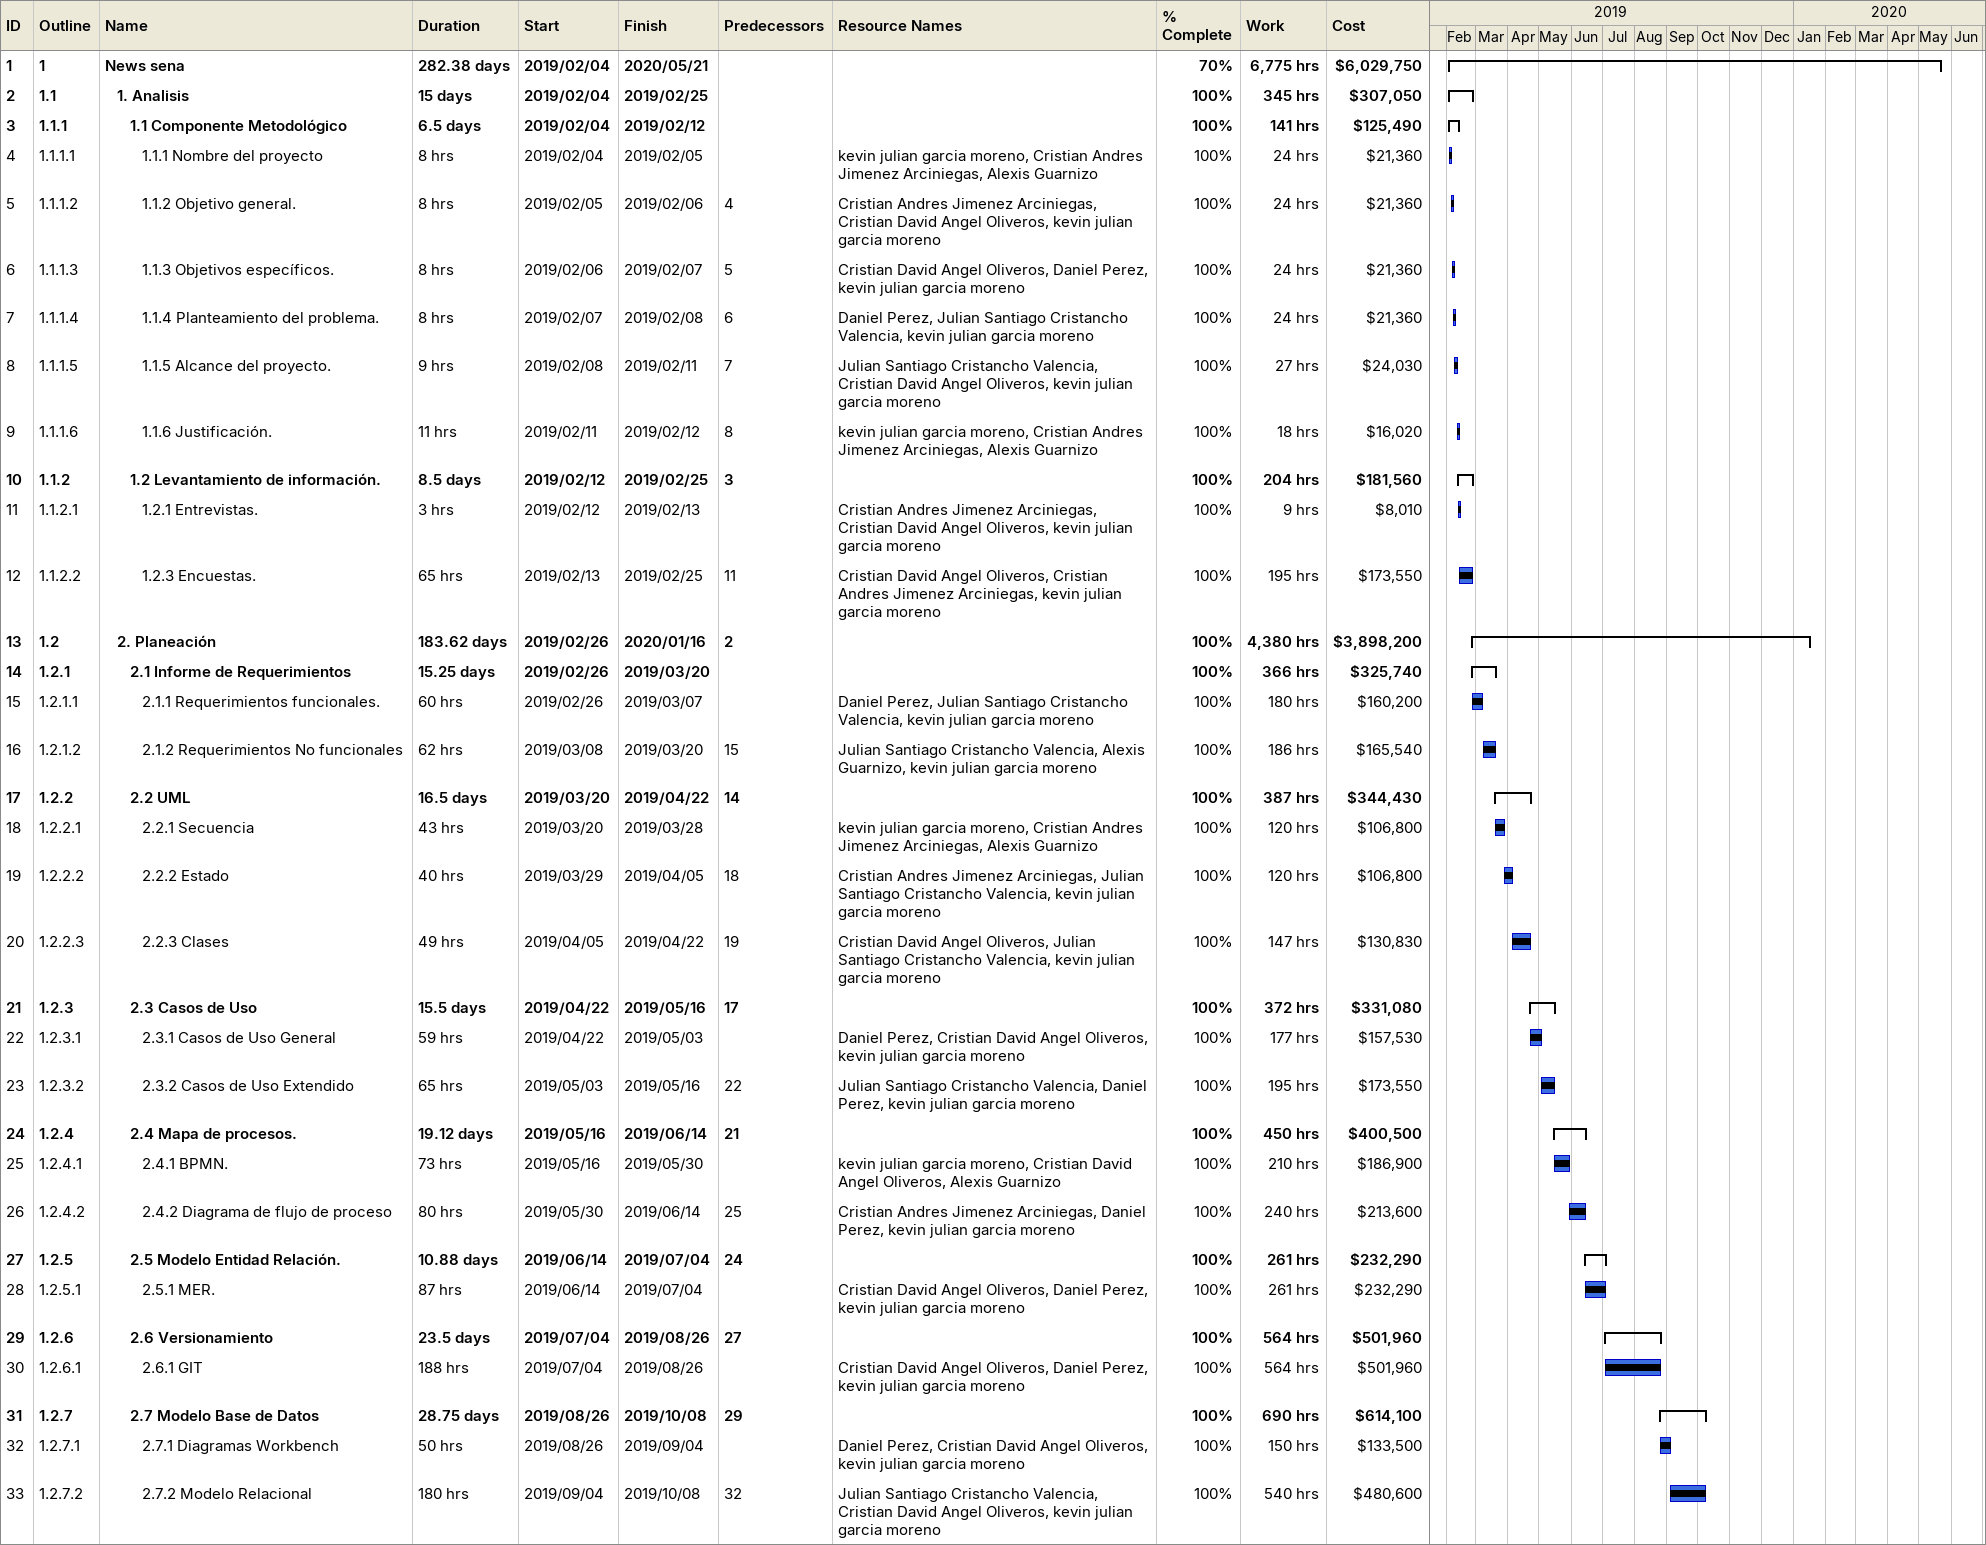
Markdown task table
| ID | WBS | Task | Duration | Start | Finish | Predecessors | Resources | % complete | Work (h) | Cost ($) |
|---|---|---|---|---|---|---|---|---|---|---|
| 1 | 1 | **News sena** | 282.38d | 2019-02-04 | 2020-05-21 |  |  | 70 | 6775 | 6029750 |
| 2 | 1.1 | **1. Analisis** | 15d | 2019-02-04 | 2019-02-25 |  |  | 100 | 345 | 307050 |
| 3 | 1.1.1 | **1.1 Componente Metodológico** | 6.5d | 2019-02-04 | 2019-02-12 |  |  | 100 | 141 | 125490 |
| 4 | 1.1.1.1 | 1.1.1 Nombre del proyecto | 8h | 2019-02-04 | 2019-02-05 |  | kevin julian garcia moreno, Cristian Andres Jimenez Arciniegas, Alexis Guarnizo | 100 | 24 | 21360 |
| 5 | 1.1.1.2 | 1.1.2 Objetivo general. | 8h | 2019-02-05 | 2019-02-06 | 4 | Cristian Andres Jimenez Arciniegas, Cristian David Angel Oliveros, kevin julian garcia moreno | 100 | 24 | 21360 |
| 6 | 1.1.1.3 | 1.1.3 Objetivos específicos. | 8h | 2019-02-06 | 2019-02-07 | 5 | Cristian David Angel Oliveros, Daniel Perez, kevin julian garcia moreno | 100 | 24 | 21360 |
| 7 | 1.1.1.4 | 1.1.4 Planteamiento del problema. | 8h | 2019-02-07 | 2019-02-08 | 6 | Daniel Perez, Julian Santiago Cristancho Valencia, kevin julian garcia moreno | 100 | 24 | 21360 |
| 8 | 1.1.1.5 | 1.1.5 Alcance del proyecto. | 9h | 2019-02-08 | 2019-02-11 | 7 | Julian Santiago Cristancho Valencia, Cristian David Angel Oliveros, kevin julian garcia moreno | 100 | 27 | 24030 |
| 9 | 1.1.1.6 | 1.1.6 Justificación. | 11h | 2019-02-11 | 2019-02-12 | 8 | kevin julian garcia moreno, Cristian Andres Jimenez Arciniegas, Alexis Guarnizo | 100 | 18 | 16020 |
| 10 | 1.1.2 | **1.2 Levantamiento de información.** | 8.5d | 2019-02-12 | 2019-02-25 | 3 |  | 100 | 204 | 181560 |
| 11 | 1.1.2.1 | 1.2.1 Entrevistas. | 3h | 2019-02-12 | 2019-02-13 |  | Cristian Andres Jimenez Arciniegas, Cristian David Angel Oliveros, kevin julian garcia moreno | 100 | 9 | 8010 |
| 12 | 1.1.2.2 | 1.2.3 Encuestas. | 65h | 2019-02-13 | 2019-02-25 | 11 | Cristian David Angel Oliveros, Cristian Andres Jimenez Arciniegas, kevin julian garcia moreno | 100 | 195 | 173550 |
| 13 | 1.2 | **2. Planeación** | 183.62d | 2019-02-26 | 2020-01-16 | 2 |  | 100 | 4380 | 3898200 |
| 14 | 1.2.1 | **2.1 Informe de Requerimientos** | 15.25d | 2019-02-26 | 2019-03-20 |  |  | 100 | 366 | 325740 |
| 15 | 1.2.1.1 | 2.1.1 Requerimientos funcionales. | 60h | 2019-02-26 | 2019-03-07 |  | Daniel Perez, Julian Santiago Cristancho Valencia, kevin julian garcia moreno | 100 | 180 | 160200 |
| 16 | 1.2.1.2 | 2.1.2 Requerimientos No funcionales | 62h | 2019-03-08 | 2019-03-20 | 15 | Julian Santiago Cristancho Valencia, Alexis Guarnizo, kevin julian garcia moreno | 100 | 186 | 165540 |
| 17 | 1.2.2 | **2.2 UML** | 16.5d | 2019-03-20 | 2019-04-22 | 14 |  | 100 | 387 | 344430 |
| 18 | 1.2.2.1 | 2.2.1 Secuencia | 43h | 2019-03-20 | 2019-03-28 |  | kevin julian garcia moreno, Cristian Andres Jimenez Arciniegas, Alexis Guarnizo | 100 | 120 | 106800 |
| 19 | 1.2.2.2 | 2.2.2 Estado | 40h | 2019-03-29 | 2019-04-05 | 18 | Cristian Andres Jimenez Arciniegas, Julian Santiago Cristancho Valencia, kevin julian garcia moreno | 100 | 120 | 106800 |
| 20 | 1.2.2.3 | 2.2.3 Clases | 49h | 2019-04-05 | 2019-04-22 | 19 | Cristian David Angel Oliveros, Julian Santiago Cristancho Valencia, kevin julian garcia moreno | 100 | 147 | 130830 |
| 21 | 1.2.3 | **2.3 Casos de Uso** | 15.5d | 2019-04-22 | 2019-05-16 | 17 |  | 100 | 372 | 331080 |
| 22 | 1.2.3.1 | 2.3.1 Casos de Uso General | 59h | 2019-04-22 | 2019-05-03 |  | Daniel Perez, Cristian David Angel Oliveros, kevin julian garcia moreno | 100 | 177 | 157530 |
| 23 | 1.2.3.2 | 2.3.2 Casos de Uso Extendido | 65h | 2019-05-03 | 2019-05-16 | 22 | Julian Santiago Cristancho Valencia, Daniel Perez, kevin julian garcia moreno | 100 | 195 | 173550 |
| 24 | 1.2.4 | **2.4 Mapa de procesos.** | 19.12d | 2019-05-16 | 2019-06-14 | 21 |  | 100 | 450 | 400500 |
| 25 | 1.2.4.1 | 2.4.1 BPMN. | 73h | 2019-05-16 | 2019-05-30 |  | kevin julian garcia moreno, Cristian David Angel Oliveros, Alexis Guarnizo | 100 | 210 | 186900 |
| 26 | 1.2.4.2 | 2.4.2 Diagrama de flujo de proceso | 80h | 2019-05-30 | 2019-06-14 | 25 | Cristian Andres Jimenez Arciniegas, Daniel Perez, kevin julian garcia moreno | 100 | 240 | 213600 |
| 27 | 1.2.5 | **2.5 Modelo Entidad Relación.** | 10.88d | 2019-06-14 | 2019-07-04 | 24 |  | 100 | 261 | 232290 |
| 28 | 1.2.5.1 | 2.5.1 MER. | 87h | 2019-06-14 | 2019-07-04 |  | Cristian David Angel Oliveros, Daniel Perez, kevin julian garcia moreno | 100 | 261 | 232290 |
| 29 | 1.2.6 | **2.6 Versionamiento** | 23.5d | 2019-07-04 | 2019-08-26 | 27 |  | 100 | 564 | 501960 |
| 30 | 1.2.6.1 | 2.6.1 GIT | 188h | 2019-07-04 | 2019-08-26 |  | Cristian David Angel Oliveros, Daniel Perez, kevin julian garcia moreno | 100 | 564 | 501960 |
| 31 | 1.2.7 | **2.7 Modelo Base de Datos** | 28.75d | 2019-08-26 | 2019-10-08 | 29 |  | 100 | 690 | 614100 |
| 32 | 1.2.7.1 | 2.7.1 Diagramas Workbench | 50h | 2019-08-26 | 2019-09-04 |  | Daniel Perez, Cristian David Angel Oliveros, kevin julian garcia moreno | 100 | 150 | 133500 |
| 33 | 1.2.7.2 | 2.7.2 Modelo Relacional | 180h | 2019-09-04 | 2019-10-08 | 32 | Julian Santiago Cristancho Valencia, Cristian David Angel Oliveros, kevin julian garcia moreno | 100 | 540 | 480600 |
